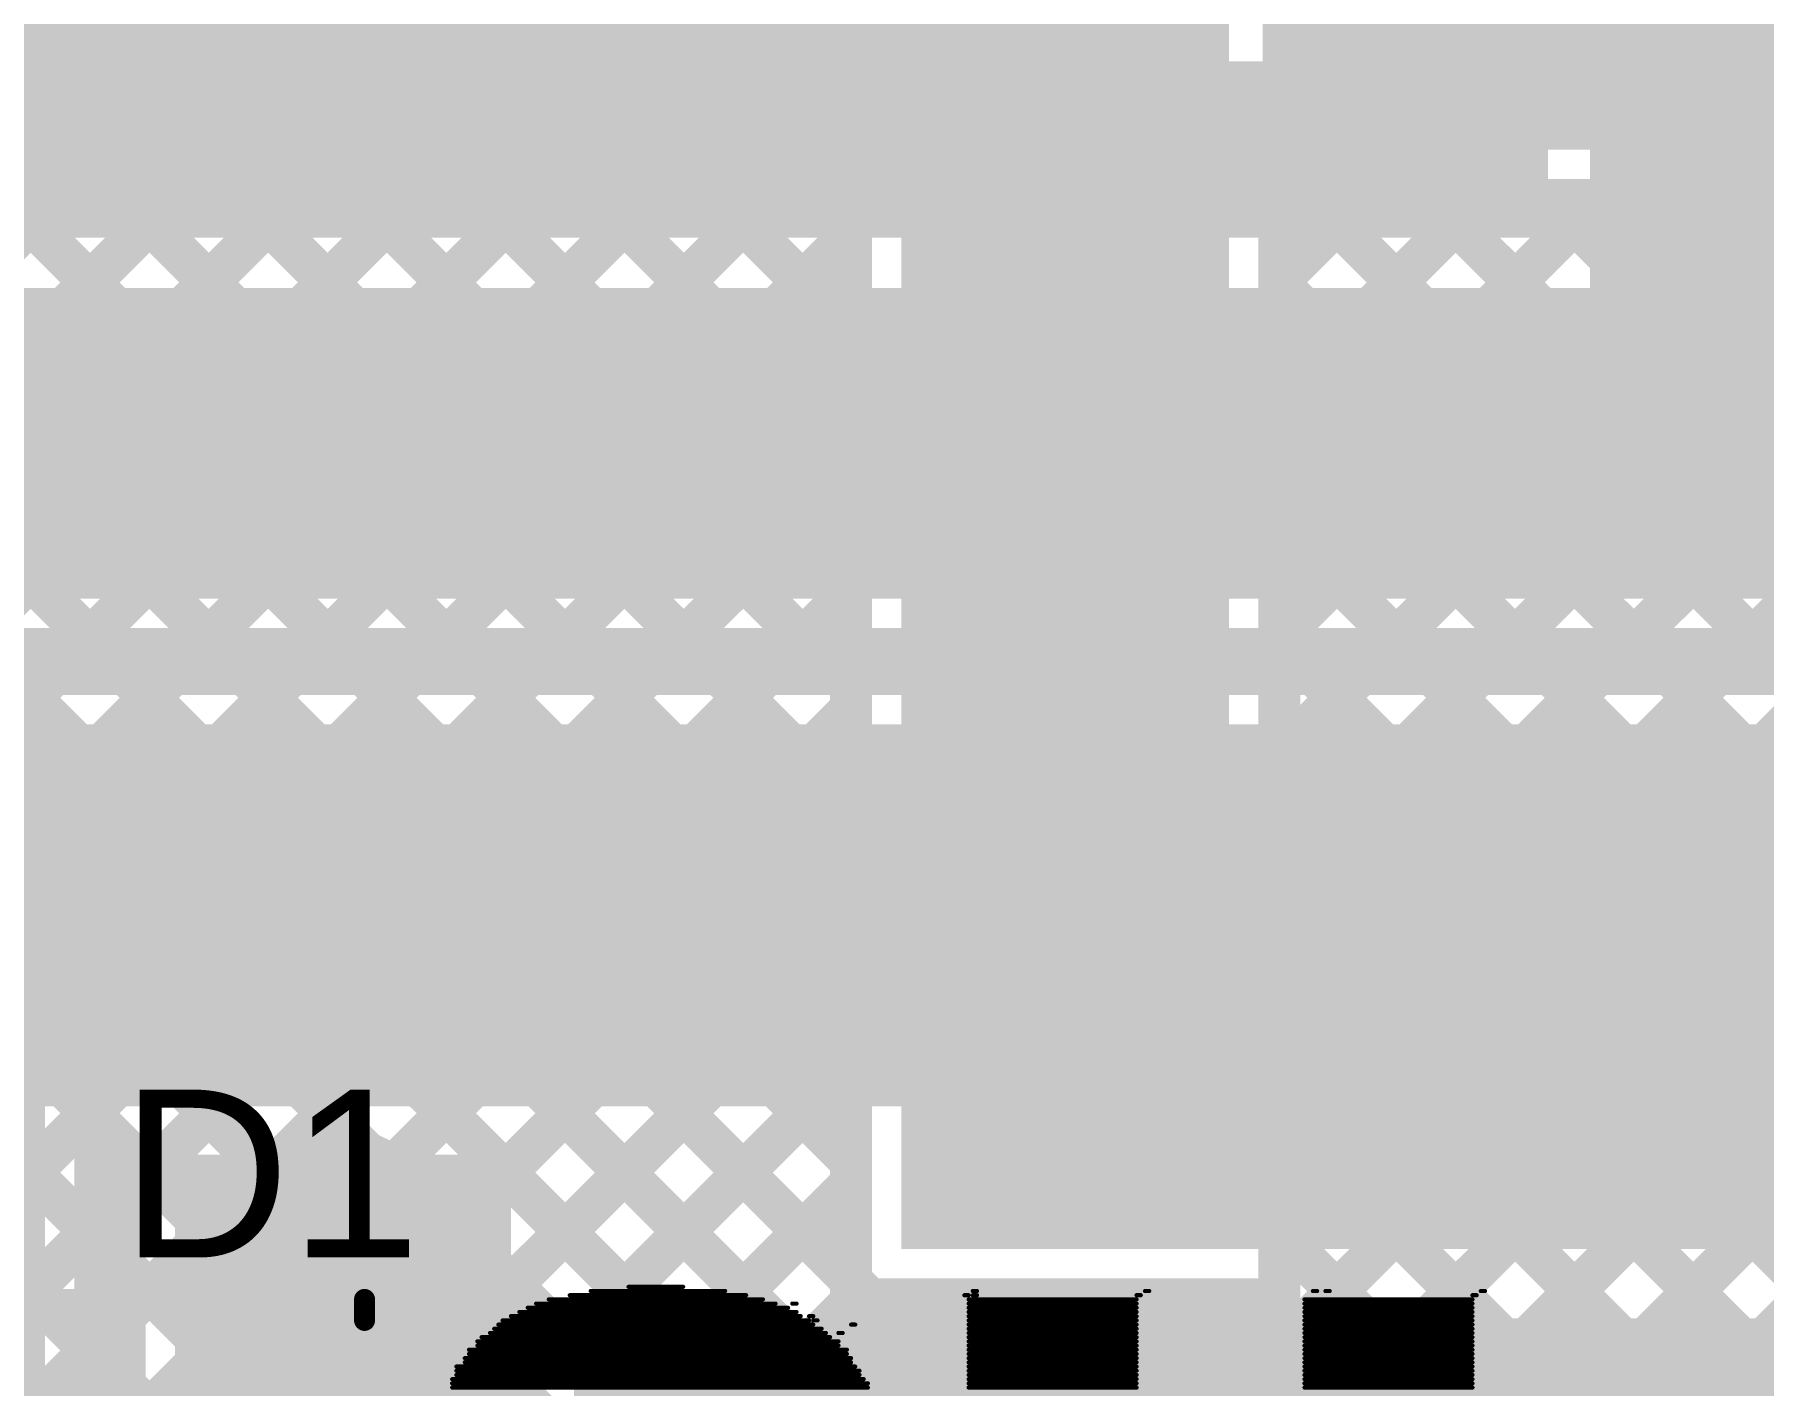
# Model space of a CAD drawing. Header units: millimetres. Extents: x -0.33 to 3.26, y -0.12 to 2.83.
# Drawn here: x 1.2345 to 1.6463, y 0.2515 to 0.5734 of the extents above; entities that cross this region are included whole.
import ezdxf

# ---------------------------------------------------------------- set-up
doc = ezdxf.new("R2010")
doc.units = ezdxf.units.MM
doc.header["$MEASUREMENT"] = 0
for name, color, linetype in [('BottomLayer', 5, 'Continuous'), ('BottomOverlay', 54, 'Continuous'), ('BottomSolder', 6, 'Continuous'), ('TopLayer', 1, 'Continuous'), ('TopOverlay', 2, 'Continuous'), ('TopPaste', 8, 'Continuous'), ('TopSolder', 216, 'Continuous'), ('ViaHoleLayer', 16, 'Continuous')]:
    doc.layers.add(name, color=color, linetype=linetype)
doc.styles.add('Arial', font='', dxfattribs={"height": 0.2})
doc.styles.get('Arial').set_extended_font_data('Arial')

# ---------------------------------------------------------------- blocks, each defined once
blk = doc.blocks.new('16SVPF180M_47')
at = {"layer": 'TopLayer'}
for points in [[(-0.17913, 0.0315), (-0.04134, 0.0315), (-0.04134, -0.0315), (-0.17913, -0.0315)], [(0.04134, 0.0315), (0.17913, 0.0315), (0.17913, -0.0315), (0.04134, -0.0315)]]:
    blk.add_hatch(color=1, dxfattribs=at).paths.add_polyline_path(points)
at = {"layer": 'TopPaste'}
for points in [[(-0.17913, 0.0315), (-0.04134, 0.0315), (-0.04134, -0.0315), (-0.17913, -0.0315)], [(0.04134, 0.0315), (0.17913, 0.0315), (0.17913, -0.0315), (0.04134, -0.0315)]]:
    blk.add_hatch(color=8, dxfattribs=at).paths.add_polyline_path(points)
at = {"layer": 'TopSolder'}
for points in [[(-0.18313, 0.0355), (-0.03734, 0.0355), (-0.03734, -0.0355), (-0.18313, -0.0355)], [(0.03734, 0.0355), (0.18313, 0.0355), (0.18313, -0.0355), (0.03734, -0.0355)]]:
    blk.add_hatch(color=216, dxfattribs=at).paths.add_polyline_path(points)
at = {"layer": 'TopOverlay', "const_width": 0.01}
for points in [[(-0.131, 0.082), (-0.073, 0.14)], [(0.135, 0.14), (-0.073, 0.14)], [(0.135, 0.043), (0.135, 0.14)], [(-0.131, 0.041), (-0.131, 0.082)], [(-0.162, 0.0399), (-0.162, 0.0729)], [(-0.14588, 0.0555), (-0.176, 0.0555)], [(-0.131, -0.082), (-0.131, -0.043)], [(0.135, -0.129), (0.135, -0.043)], [(-0.084, -0.129), (-0.131, -0.082)], [(0.135, -0.129), (-0.084, -0.129)]]:
    blk.add_lwpolyline(points, dxfattribs=at)
at = {"layer": 'TopOverlay', "const_width": 0.005}
for points in [[(-0.0755, 0.14, 1), (-0.0705, 0.14, 1)], [(-0.0755, 0.14, 1), (-0.0705, 0.14, 1)], [(0.1325, 0.14, 1), (0.1375, 0.14, 1)], [(0.1325, 0.14, 1), (0.1375, 0.14, 1)], [(-0.1335, 0.082, 1), (-0.1285, 0.082, 1)], [(-0.1335, 0.082, 1), (-0.1285, 0.082, 1)], [(-0.1645, 0.0729, 1), (-0.1595, 0.0729, 1)], [(-0.1785, 0.0555, 1), (-0.1735, 0.0555, 1)], [(-0.14838, 0.0555, 1), (-0.14338, 0.0555, 1)], [(-0.1335, 0.041, 1), (-0.1285, 0.041, 1)], [(0.1325, 0.043, 1), (0.1375, 0.043, 1)], [(-0.1645, 0.0399, 1), (-0.1595, 0.0399, 1)], [(-0.1335, -0.043, 1), (-0.1285, -0.043, 1)], [(0.1325, -0.043, 1), (0.1375, -0.043, 1)], [(-0.1335, -0.082, 1), (-0.1285, -0.082, 1)], [(-0.1335, -0.082, 1), (-0.1285, -0.082, 1)], [(-0.0865, -0.129, 1), (-0.0815, -0.129, 1)], [(-0.0865, -0.129, 1), (-0.0815, -0.129, 1)], [(0.1325, -0.129, 1), (0.1375, -0.129, 1)], [(0.1325, -0.129, 1), (0.1375, -0.129, 1)]]:
    blk.add_lwpolyline(points, format="xyb", close=True, dxfattribs=at)
blk = doc.blocks.new('SOD123W_93')
at = {"layer": 'TopLayer'}
for points in [[(-0.08268, 0.02756), (-0.02756, 0.02756), (-0.02756, -0.02756), (-0.08268, -0.02756)], [(0.02756, 0.02756), (0.08268, 0.02756), (0.08268, -0.02756), (0.02756, -0.02756)]]:
    blk.add_hatch(color=1, dxfattribs=at).paths.add_polyline_path(points)
at = {"layer": 'TopOverlay'}
for points in [[(0.057, 0.03), (0.087, 0.03), (0.087, 0.042), (0.057, 0.042)], [(0.131, 0.042), (0.086, 0.042), (0.086, -0.042), (0.131, -0.042)], [(0.057, -0.042), (0.087, -0.042), (0.087, -0.03), (0.057, -0.03)]]:
    blk.add_hatch(color=2, dxfattribs=at).paths.add_polyline_path(points)
at = {"layer": 'TopPaste'}
for points in [[(-0.08268, 0.02756), (-0.02756, 0.02756), (-0.02756, -0.02756), (-0.08268, -0.02756)], [(0.02756, 0.02756), (0.08268, 0.02756), (0.08268, -0.02756), (0.02756, -0.02756)]]:
    blk.add_hatch(color=8, dxfattribs=at).paths.add_polyline_path(points)
at = {"layer": 'TopSolder'}
for points in [[(-0.08668, 0.03156), (-0.02356, 0.03156), (-0.02356, -0.03156), (-0.08668, -0.03156)], [(0.02356, 0.03156), (0.08668, 0.03156), (0.08668, -0.03156), (0.02356, -0.03156)]]:
    blk.add_hatch(color=216, dxfattribs=at).paths.add_polyline_path(points)
at = {"layer": 'TopOverlay', "const_width": 0.005}
for points in [[(-0.056, 0.04), (-0.056, 0.035)], [(0.057, 0.04), (-0.056, 0.04)], [(-0.056, -0.035), (-0.056, -0.04)], [(0.057, -0.04), (-0.056, -0.04)]]:
    blk.add_lwpolyline(points, dxfattribs=at)
at = {"layer": 'TopOverlay', "const_width": 0.0025}
for points in [[(-0.05725, 0.04, 1), (-0.05475, 0.04, 1)], [(-0.05725, 0.04, 1), (-0.05475, 0.04, 1)], [(0.05575, 0.04, 1), (0.05825, 0.04, 1)], [(-0.05725, 0.035, 1), (-0.05475, 0.035, 1)], [(-0.05725, -0.035, 1), (-0.05475, -0.035, 1)], [(-0.05725, -0.04, 1), (-0.05475, -0.04, 1)], [(-0.05725, -0.04, 1), (-0.05475, -0.04, 1)], [(0.05575, -0.04, 1), (0.05825, -0.04, 1)]]:
    blk.add_lwpolyline(points, format="xyb", close=True, dxfattribs=at)

msp = doc.modelspace()

# ---------------------------------------------------------------- hatches: boundary and pattern name
at = {"layer": 'BottomLayer'}
for points in [[(1.606, 0.546), (1.606, 0.777), (1.527, 0.777), (1.527, 0.546)], [(1.101, 0.566), (1.519, 0.566), (1.519, 0.644), (1.101, 0.644)], [(1.519, 0.284), (1.519, 0.644), (1.441, 0.644), (1.441, 0.284)], [(1.602, 0.546), (1.671, 0.546), (1.671, 0.62), (1.602, 0.62)]]:
    msp.add_hatch(color=5, dxfattribs=at).paths.add_polyline_path(points)
h = msp.add_hatch(color=5, dxfattribs=at)
edge = h.paths.add_edge_path()
edge.add_arc((1.631, 0.561), 0.01181, 0, 360)
h = msp.add_hatch(color=5, dxfattribs=at)
edge = h.paths.add_edge_path()
edge.add_arc((1.468, 0.304), 0.01181, 0, 360)
h = msp.add_hatch(color=5, dxfattribs=at)
edge = h.paths.add_edge_path()
edge.add_arc((1.494, 0.304), 0.01181, 0, 360)
h = msp.add_hatch(color=5, dxfattribs=at)
edge = h.paths.add_edge_path()
edge.add_arc((1.305, 0.284), 0.00787, 0, 360)
at = {"layer": 'BottomSolder'}
h = msp.add_hatch(color=6, dxfattribs=at)
edge = h.paths.add_edge_path()
edge.add_arc((1.305, 0.284), 0.00794, 0, 360)
at = {"layer": 'TopLayer'}
for points in [[(1.527, 0.705), (1.527, 0.5255), (1.594, 0.5255), (1.594, 0.705)], [(1.605, 0.441), (1.649, 0.441), (1.649, 0.644), (1.605, 0.644)], [(0.882, 0.525), (1.595, 0.525), (1.595, 0.567), (0.882, 0.567)], [(1.649, 0.439), (1.649, 0.513), (0.876, 0.513), (0.876, 0.439)], [(1.01919, 0.186), (1.237, 0.186), (1.237, 0.409), (1.01919, 0.409)], [(1.202, 0.318), (1.6926, 0.318), (1.6926, 0.409), (1.202, 0.409)], [(1.441, 0.284), (2.16594, 0.284), (2.16594, 0.328), (1.441, 0.328)], [(1.268, 0.186), (1.348, 0.186), (1.348, 0.3065), (1.268, 0.3065)], [(1.363, 0.127), (2.0721, 0.127), (2.0721, 0.2675), (1.363, 0.2675)]]:
    msp.add_hatch(color=1, dxfattribs=at).paths.add_polyline_path(points)
h = msp.add_hatch(color=1, dxfattribs=at)
edge = h.paths.add_edge_path()
edge.add_arc((1.631, 0.561), 0.01181, 0, 360)
h = msp.add_hatch(color=1, dxfattribs=at)
edge = h.paths.add_edge_path()
edge.add_arc((1.468, 0.304), 0.01181, 0, 360)
h = msp.add_hatch(color=1, dxfattribs=at)
edge = h.paths.add_edge_path()
edge.add_arc((1.494, 0.304), 0.01181, 0, 360)
h = msp.add_hatch(color=1, dxfattribs=at)
edge = h.paths.add_edge_path()
edge.add_arc((1.305, 0.284), 0.00787, 0, 360)
at = {"layer": 'TopSolder'}
h = msp.add_hatch(color=216, dxfattribs=at)
edge = h.paths.add_edge_path()
edge.add_arc((1.305, 0.284), 0.00794, 0, 360)
at = {"layer": 'ViaHoleLayer'}
h = msp.add_hatch(color=16, dxfattribs=at)
edge = h.paths.add_edge_path()
edge.add_arc((1.631, 0.561), 0.00591, 0, 360)
h = msp.add_hatch(color=16, dxfattribs=at)
edge = h.paths.add_edge_path()
edge.add_arc((1.468, 0.304), 0.00591, 0, 360)
h = msp.add_hatch(color=16, dxfattribs=at)
edge = h.paths.add_edge_path()
edge.add_arc((1.494, 0.304), 0.00591, 0, 360)
h = msp.add_hatch(color=16, dxfattribs=at)
edge = h.paths.add_edge_path()
edge.add_arc((1.305, 0.284), 0.00394, 0, 360)

# ---------------------------------------------------------------- linework, layer by layer
at = {"layer": 'BottomLayer'}
for points, const_width in [([(1.531, 0.37334), (1.71754, 0.55989)], 0.01), ([(1.09436, 0.554), (1.429, 0.554)], 0.01), ([(1.09436, 0.33268), (1.31568, 0.554)], 0.01), ([(1.09436, 0.38925), (1.25911, 0.554)], 0.01), ([(1.09436, 0.27611), (1.37224, 0.554)], 0.01), ([(1.09436, 0.3044), (1.34396, 0.554)], 0.01), ([(1.09436, 0.41754), (1.23082, 0.554)], 0.01), ([(1.09436, 0.36097), (1.28739, 0.554)], 0.01), ([(1.09436, 0.21955), (1.42881, 0.554)], 0.01), ([(1.09436, 0.24783), (1.40053, 0.554)], 0.01), ([(1.09495, 0.554), (1.38877, 0.26018)], 0.01), ([(1.12323, 0.554), (1.41705, 0.26018)], 0.01), ([(1.15152, 0.554), (1.429, 0.27652)], 0.01), ([(1.1798, 0.554), (1.429, 0.3048)], 0.01), ([(1.20808, 0.554), (1.429, 0.33308)], 0.01), ([(1.23637, 0.554), (1.429, 0.36137)], 0.01), ([(1.26465, 0.554), (1.429, 0.38965)], 0.01), ([(1.29294, 0.554), (1.429, 0.41794)], 0.01), ([(1.32122, 0.554), (1.429, 0.44622)], 0.01), ([(1.34951, 0.554), (1.429, 0.47451)], 0.01), ([(1.37779, 0.554), (1.429, 0.50279)], 0.01), ([(1.40607, 0.554), (1.429, 0.53107)], 0.01), ([(1.429, 0.272), (1.429, 0.554)], 0.01), ([(1.531, 0.534), (1.59, 0.534)], 0.01), ([(1.531, 0.42991), (1.63509, 0.534)], 0.01), ([(1.531, 0.40163), (1.66337, 0.534)], 0.01), ([(1.531, 0.48648), (1.57852, 0.534)], 0.01), ([(1.531, 0.51477), (1.55023, 0.534)], 0.01), ([(1.531, 0.4582), (1.6068, 0.534)], 0.01), ([(1.531, 0.272), (1.531, 0.534)], 0.01), ([(1.531, 0.34506), (1.71754, 0.5316)], 0.01), ([(1.53921, 0.534), (1.71754, 0.35567)], 0.01), ([(1.5675, 0.534), (1.71754, 0.38395)], 0.01), ([(1.59, 0.534), (1.618, 0.534)], 0.01), ([(1.59, 0.534), (1.618, 0.534)], 0.01), ([(1.59578, 0.534), (1.71754, 0.41224)], 0.01), ([(1.618, 0.534), (1.683, 0.534)], 0.01), ([(1.62406, 0.534), (1.71754, 0.44052)], 0.01), ([(1.09436, 0.5263), (1.3138, 0.30687)], 0.01), ([(1.09436, 0.19126), (1.429, 0.5259)], 0.01), ([(1.531, 0.51393), (1.78475, 0.26018)], 0.01), ([(1.531, 0.31678), (1.71754, 0.50332)], 0.01), ([(1.09436, 0.49802), (1.28945, 0.30293)], 0.01), ([(1.09436, 0.16298), (1.429, 0.49762)], 0.01), ([(1.531, 0.48564), (1.75646, 0.26018)], 0.01), ([(1.531, 0.28849), (1.71754, 0.47503)], 0.01), ([(1.09436, 0.46973), (1.2805, 0.28359)], 0.01), ([(1.09436, 0.13469), (1.429, 0.46933)], 0.01), ([(1.531, 0.45736), (1.72818, 0.26018)], 0.01), ([(1.53097, 0.26018), (1.71754, 0.44675)], 0.01), ([(1.09436, 0.44145), (1.493, 0.04281)], 0.01), ([(1.29368, 0.30573), (1.429, 0.44105)], 0.01), ([(1.531, 0.42907), (1.69989, 0.26018)], 0.01), ([(1.55926, 0.26018), (1.71754, 0.41846)], 0.01), ([(1.09436, 0.41317), (1.493, 0.01453)], 0.01), ([(1.31978, 0.30354), (1.429, 0.41277)], 0.01), ([(1.531, 0.40079), (1.67161, 0.26018)], 0.01), ([(1.58754, 0.26018), (1.71754, 0.39018)], 0.01), ([(1.09436, 0.38488), (1.493, -0.01376)], 0.01), ([(1.33408, 0.28956), (1.429, 0.38448)], 0.01), ([(1.531, 0.37251), (1.64333, 0.26018)], 0.01), ([(1.61583, 0.26018), (1.71754, 0.3619)], 0.01), ([(1.34823, 0.27542), (1.429, 0.3562)], 0.01), ([(1.531, 0.34422), (1.61504, 0.26018)], 0.01), ([(1.64411, 0.26018), (1.71937, 0.33544)], 0.01), ([(1.36237, 0.26128), (1.429, 0.32791)], 0.01), ([(1.531, 0.31594), (1.58676, 0.26018)], 0.01), ([(1.32232, 0.30132), (1.36347, 0.26018)], 0.01), ([(1.38955, 0.26018), (1.429, 0.29963)], 0.01), ([(1.10083, 0.11288), (1.28327, 0.29532)], 0.01), ([(1.305, 0.284), (1.35332, 0.23568)], 0.025), ([(1.531, 0.28765), (1.55847, 0.26018)], 0.01), ([(1.429, 0.27652), (1.43352, 0.272)], 0.01), ([(1.41784, 0.26018), (1.42966, 0.272)], 0.01), ([(1.429, 0.272), (1.531, 0.272)], 0.01), ([(1.43352, 0.272), (1.44534, 0.26018)], 0.01), ([(1.44612, 0.26018), (1.45794, 0.272)], 0.01), ([(1.4618, 0.272), (1.47362, 0.26018)], 0.01), ([(1.47441, 0.26018), (1.48622, 0.272)], 0.01), ([(1.49008, 0.272), (1.5019, 0.26018)], 0.01), ([(1.50269, 0.26018), (1.51451, 0.272)], 0.01), ([(1.51837, 0.272), (1.53019, 0.26018)], 0.01), ([(1.11003, 0.09379), (1.28546, 0.26922)], 0.01), ([(1.28768, 0.26668), (1.33597, 0.21838)], 0.01), ([(1.36347, 0.26018), (3.01755, 0.26018)], 0.01), ([(1.13302, 0.0885), (1.29944, 0.25492)], 0.01)]:
    msp.add_lwpolyline(points, dxfattribs=dict(at, const_width=const_width))
for points, const_width in [([(1.22832, 0.554, 1), (1.23332, 0.554, 1)], 0.005), ([(1.23387, 0.554, 1), (1.23887, 0.554, 1)], 0.005), ([(1.25661, 0.554, 1), (1.26161, 0.554, 1)], 0.005), ([(1.26215, 0.554, 1), (1.26715, 0.554, 1)], 0.005), ([(1.28489, 0.554, 1), (1.28989, 0.554, 1)], 0.005), ([(1.29044, 0.554, 1), (1.29544, 0.554, 1)], 0.005), ([(1.31318, 0.554, 1), (1.31818, 0.554, 1)], 0.005), ([(1.31872, 0.554, 1), (1.32372, 0.554, 1)], 0.005), ([(1.34146, 0.554, 1), (1.34646, 0.554, 1)], 0.005), ([(1.34701, 0.554, 1), (1.35201, 0.554, 1)], 0.005), ([(1.36974, 0.554, 1), (1.37474, 0.554, 1)], 0.005), ([(1.37529, 0.554, 1), (1.38029, 0.554, 1)], 0.005), ([(1.39803, 0.554, 1), (1.40303, 0.554, 1)], 0.005), ([(1.40357, 0.554, 1), (1.40857, 0.554, 1)], 0.005), ([(1.42631, 0.554, 1), (1.43131, 0.554, 1)], 0.005), ([(1.4265, 0.554, 1), (1.4315, 0.554, 1)], 0.005), ([(1.4265, 0.554, 1), (1.4315, 0.554, 1)], 0.005), ([(1.4265, 0.53107, 1), (1.4315, 0.53107, 1)], 0.005), ([(1.5285, 0.534, 1), (1.5335, 0.534, 1)], 0.005), ([(1.5285, 0.534, 1), (1.5335, 0.534, 1)], 0.005), ([(1.53671, 0.534, 1), (1.54171, 0.534, 1)], 0.005), ([(1.54773, 0.534, 1), (1.55273, 0.534, 1)], 0.005), ([(1.565, 0.534, 1), (1.57, 0.534, 1)], 0.005), ([(1.57602, 0.534, 1), (1.58102, 0.534, 1)], 0.005), ([(1.5875, 0.534, 1), (1.5925, 0.534, 1)], 0.005), ([(1.5875, 0.534, 1), (1.5925, 0.534, 1)], 0.005), ([(1.5875, 0.534, 1), (1.5925, 0.534, 1)], 0.005), ([(1.59328, 0.534, 1), (1.59828, 0.534, 1)], 0.005), ([(1.6043, 0.534, 1), (1.6093, 0.534, 1)], 0.005), ([(1.6155, 0.534, 1), (1.6205, 0.534, 1)], 0.005), ([(1.6155, 0.534, 1), (1.6205, 0.534, 1)], 0.005), ([(1.6155, 0.534, 1), (1.6205, 0.534, 1)], 0.005), ([(1.62156, 0.534, 1), (1.62656, 0.534, 1)], 0.005), ([(1.63259, 0.534, 1), (1.63759, 0.534, 1)], 0.005), ([(1.4265, 0.5259, 1), (1.4315, 0.5259, 1)], 0.005), ([(1.5285, 0.51477, 1), (1.5335, 0.51477, 1)], 0.005), ([(1.5285, 0.51393, 1), (1.5335, 0.51393, 1)], 0.005), ([(1.4265, 0.50279, 1), (1.4315, 0.50279, 1)], 0.005), ([(1.4265, 0.49762, 1), (1.4315, 0.49762, 1)], 0.005), ([(1.5285, 0.48648, 1), (1.5335, 0.48648, 1)], 0.005), ([(1.5285, 0.48564, 1), (1.5335, 0.48564, 1)], 0.005), ([(1.4265, 0.47451, 1), (1.4315, 0.47451, 1)], 0.005), ([(1.4265, 0.46933, 1), (1.4315, 0.46933, 1)], 0.005), ([(1.5285, 0.4582, 1), (1.5335, 0.4582, 1)], 0.005), ([(1.5285, 0.45736, 1), (1.5335, 0.45736, 1)], 0.005), ([(1.4265, 0.44622, 1), (1.4315, 0.44622, 1)], 0.005), ([(1.4265, 0.44105, 1), (1.4315, 0.44105, 1)], 0.005), ([(1.5285, 0.42991, 1), (1.5335, 0.42991, 1)], 0.005), ([(1.5285, 0.42907, 1), (1.5335, 0.42907, 1)], 0.005), ([(1.4265, 0.41794, 1), (1.4315, 0.41794, 1)], 0.005), ([(1.4265, 0.41277, 1), (1.4315, 0.41277, 1)], 0.005), ([(1.5285, 0.40163, 1), (1.5335, 0.40163, 1)], 0.005), ([(1.5285, 0.40079, 1), (1.5335, 0.40079, 1)], 0.005), ([(1.4265, 0.38965, 1), (1.4315, 0.38965, 1)], 0.005), ([(1.4265, 0.38448, 1), (1.4315, 0.38448, 1)], 0.005), ([(1.5285, 0.37334, 1), (1.5335, 0.37334, 1)], 0.005), ([(1.5285, 0.37251, 1), (1.5335, 0.37251, 1)], 0.005), ([(1.4265, 0.36137, 1), (1.4315, 0.36137, 1)], 0.005), ([(1.4265, 0.3562, 1), (1.4315, 0.3562, 1)], 0.005), ([(1.5285, 0.34506, 1), (1.5335, 0.34506, 1)], 0.005), ([(1.5285, 0.34422, 1), (1.5335, 0.34422, 1)], 0.005), ([(1.4265, 0.33308, 1), (1.4315, 0.33308, 1)], 0.005), ([(1.4265, 0.32791, 1), (1.4315, 0.32791, 1)], 0.005), ([(1.5285, 0.31678, 1), (1.5335, 0.31678, 1)], 0.005), ([(1.5285, 0.31594, 1), (1.5335, 0.31594, 1)], 0.005), ([(1.29118, 0.30573, 1), (1.29618, 0.30573, 1)], 0.005), ([(1.3113, 0.30687, 1), (1.3163, 0.30687, 1)], 0.005), ([(1.4265, 0.3048, 1), (1.4315, 0.3048, 1)], 0.005), ([(1.28695, 0.30293, 1), (1.29195, 0.30293, 1)], 0.005), ([(1.31728, 0.30354, 1), (1.32228, 0.30354, 1)], 0.005), ([(1.31982, 0.30132, 1), (1.32482, 0.30132, 1)], 0.005), ([(1.31982, 0.30132, 1), (1.32482, 0.30132, 1)], 0.005), ([(1.4265, 0.29963, 1), (1.4315, 0.29963, 1)], 0.005), ([(1.28077, 0.29532, 1), (1.28577, 0.29532, 1)], 0.005), ([(1.29875, 0.284, 1), (1.31125, 0.284, 1)], 0.0125), ([(1.33158, 0.28956, 1), (1.33658, 0.28956, 1)], 0.005), ([(1.5285, 0.28849, 1), (1.5335, 0.28849, 1)], 0.005), ([(1.5285, 0.28765, 1), (1.5335, 0.28765, 1)], 0.005), ([(1.278, 0.28359, 1), (1.283, 0.28359, 1)], 0.005), ([(1.34573, 0.27542, 1), (1.35073, 0.27542, 1)], 0.005), ([(1.4265, 0.27652, 1), (1.4315, 0.27652, 1)], 0.005), ([(1.4265, 0.27652, 1), (1.4315, 0.27652, 1)], 0.005), ([(1.4265, 0.272, 1), (1.4315, 0.272, 1)], 0.005), ([(1.4265, 0.272, 1), (1.4315, 0.272, 1)], 0.005), ([(1.42716, 0.272, 1), (1.43216, 0.272, 1)], 0.005), ([(1.43102, 0.272, 1), (1.43602, 0.272, 1)], 0.005), ([(1.43102, 0.272, 1), (1.43602, 0.272, 1)], 0.005), ([(1.45544, 0.272, 1), (1.46044, 0.272, 1)], 0.005), ([(1.4593, 0.272, 1), (1.4643, 0.272, 1)], 0.005), ([(1.48372, 0.272, 1), (1.48872, 0.272, 1)], 0.005), ([(1.48758, 0.272, 1), (1.49258, 0.272, 1)], 0.005), ([(1.51201, 0.272, 1), (1.51701, 0.272, 1)], 0.005), ([(1.51587, 0.272, 1), (1.52087, 0.272, 1)], 0.005), ([(1.5285, 0.272, 1), (1.5335, 0.272, 1)], 0.005), ([(1.5285, 0.272, 1), (1.5335, 0.272, 1)], 0.005), ([(1.28296, 0.26922, 1), (1.28796, 0.26922, 1)], 0.005), ([(1.28518, 0.26668, 1), (1.29018, 0.26668, 1)], 0.005), ([(1.28518, 0.26668, 1), (1.29018, 0.26668, 1)], 0.005), ([(1.35987, 0.26128, 1), (1.36487, 0.26128, 1)], 0.005), ([(1.36097, 0.26018, 1), (1.36597, 0.26018, 1)], 0.005), ([(1.36097, 0.26018, 1), (1.36597, 0.26018, 1)], 0.005), ([(1.38627, 0.26018, 1), (1.39127, 0.26018, 1)], 0.005), ([(1.38705, 0.26018, 1), (1.39205, 0.26018, 1)], 0.005), ([(1.41455, 0.26018, 1), (1.41955, 0.26018, 1)], 0.005), ([(1.41534, 0.26018, 1), (1.42034, 0.26018, 1)], 0.005), ([(1.44284, 0.26018, 1), (1.44783, 0.26018, 1)], 0.005), ([(1.44362, 0.26018, 1), (1.44862, 0.26018, 1)], 0.005), ([(1.47112, 0.26018, 1), (1.47612, 0.26018, 1)], 0.005), ([(1.47191, 0.26018, 1), (1.47691, 0.26018, 1)], 0.005), ([(1.4994, 0.26018, 1), (1.5044, 0.26018, 1)], 0.005), ([(1.50019, 0.26018, 1), (1.50519, 0.26018, 1)], 0.005), ([(1.52769, 0.26018, 1), (1.53269, 0.26018, 1)], 0.005), ([(1.52847, 0.26018, 1), (1.53347, 0.26018, 1)], 0.005), ([(1.55597, 0.26018, 1), (1.56097, 0.26018, 1)], 0.005), ([(1.55676, 0.26018, 1), (1.56176, 0.26018, 1)], 0.005), ([(1.58426, 0.26018, 1), (1.58926, 0.26018, 1)], 0.005), ([(1.58504, 0.26018, 1), (1.59004, 0.26018, 1)], 0.005), ([(1.61254, 0.26018, 1), (1.61754, 0.26018, 1)], 0.005), ([(1.61333, 0.26018, 1), (1.61833, 0.26018, 1)], 0.005), ([(1.64083, 0.26018, 1), (1.64583, 0.26018, 1)], 0.005), ([(1.64161, 0.26018, 1), (1.64661, 0.26018, 1)], 0.005), ([(1.29694, 0.25492, 1), (1.30194, 0.25492, 1)], 0.005)]:
    msp.add_lwpolyline(points, format="xyb", close=True, dxfattribs=dict(at, const_width=const_width))
at = {"layer": 'BottomLayer', "const_width": 0.01}
msp.add_lwpolyline([(1.28768, 0.26668, -1), (1.32232, 0.30132)], format="xyb", dxfattribs=at)
at = {"layer": 'BottomOverlay', "const_width": 0.001}
for points in [[(1.357, 0.272), (1.408, 0.272)], [(1.362, 0.273), (1.404, 0.273)], [(1.367, 0.274), (1.399, 0.274)], [(1.376, 0.275), (1.389, 0.275)], [(1.456, 0.273), (1.457, 0.273)], [(1.457, 0.272), (1.497, 0.272)], [(1.458, 0.274), (1.459, 0.274)], [(1.458, 0.273), (1.459, 0.273)], [(1.497, 0.273), (1.498, 0.273)], [(1.499, 0.274), (1.5, 0.274)], [(1.537, 0.272), (1.577, 0.272)], [(1.539, 0.274), (1.54, 0.274)], [(1.542, 0.274), (1.543, 0.274)], [(1.577, 0.273), (1.578, 0.273)], [(1.579, 0.274), (1.58, 0.274)], [(1.348, 0.268), (1.417, 0.268)], [(1.35, 0.269), (1.416, 0.269)], [(1.352, 0.27), (1.414, 0.27)], [(1.354, 0.271), (1.411, 0.271)], [(1.415, 0.271), (1.416, 0.271)], [(1.419, 0.268), (1.42, 0.268)], [(1.457, 0.271), (1.497, 0.271)], [(1.457, 0.27), (1.497, 0.27)], [(1.457, 0.269), (1.497, 0.269)], [(1.457, 0.268), (1.497, 0.268)], [(1.537, 0.271), (1.577, 0.271)], [(1.537, 0.27), (1.577, 0.27)], [(1.537, 0.269), (1.577, 0.269)], [(1.537, 0.268), (1.577, 0.268)], [(1.343, 0.264), (1.423, 0.264)], [(1.344, 0.265), (1.422, 0.265)], [(1.345, 0.266), (1.42, 0.266)], [(1.346, 0.267), (1.419, 0.267)], [(1.42, 0.267), (1.421, 0.267)], [(1.426, 0.264), (1.427, 0.264)], [(1.429, 0.266), (1.43, 0.266)], [(1.457, 0.267), (1.497, 0.267)], [(1.457, 0.266), (1.497, 0.266)], [(1.457, 0.265), (1.497, 0.265)], [(1.457, 0.264), (1.497, 0.264)], [(1.537, 0.267), (1.577, 0.267)], [(1.537, 0.266), (1.577, 0.266)], [(1.537, 0.265), (1.577, 0.265)], [(1.537, 0.264), (1.577, 0.264)], [(1.338, 0.26), (1.428, 0.26)], [(1.338, 0.259), (1.428, 0.259)], [(1.34, 0.262), (1.426, 0.262)], [(1.34, 0.261), (1.426, 0.261)], [(1.341, 0.263), (1.424, 0.263)], [(1.457, 0.263), (1.497, 0.263)], [(1.457, 0.262), (1.497, 0.262)], [(1.457, 0.261), (1.497, 0.261)], [(1.457, 0.26), (1.497, 0.26)], [(1.457, 0.259), (1.497, 0.259)], [(1.537, 0.263), (1.577, 0.263)], [(1.537, 0.262), (1.577, 0.262)], [(1.537, 0.261), (1.577, 0.261)], [(1.537, 0.26), (1.577, 0.26)], [(1.537, 0.259), (1.577, 0.259)], [(1.335, 0.256), (1.43, 0.256)], [(1.335, 0.255), (1.431, 0.255)], [(1.337, 0.258), (1.429, 0.258)], [(1.337, 0.257), (1.429, 0.257)], [(1.457, 0.258), (1.497, 0.258)], [(1.457, 0.257), (1.497, 0.257)], [(1.457, 0.256), (1.497, 0.256)], [(1.457, 0.255), (1.497, 0.255)], [(1.537, 0.258), (1.577, 0.258)], [(1.537, 0.257), (1.577, 0.257)], [(1.537, 0.256), (1.577, 0.256)], [(1.537, 0.255), (1.577, 0.255)], [(1.334, 0.253), (1.432, 0.253)], [(1.334, 0.252), (1.433, 0.252)], [(1.334, 0.251), (1.433, 0.251)], [(1.335, 0.254), (1.431, 0.254)], [(1.457, 0.254), (1.497, 0.254)], [(1.457, 0.253), (1.497, 0.253)], [(1.457, 0.252), (1.497, 0.252)], [(1.457, 0.251), (1.497, 0.251)], [(1.537, 0.254), (1.577, 0.254)], [(1.537, 0.253), (1.577, 0.253)], [(1.537, 0.252), (1.577, 0.252)], [(1.537, 0.251), (1.577, 0.251)]]:
    msp.add_lwpolyline(points, dxfattribs=at)
at = {"layer": 'BottomOverlay', "const_width": 0.0005}
for points in [[(1.35675, 0.272, 1), (1.35725, 0.272, 1)], [(1.36175, 0.273, 1), (1.36225, 0.273, 1)], [(1.36675, 0.274, 1), (1.36725, 0.274, 1)], [(1.37575, 0.275, 1), (1.37625, 0.275, 1)], [(1.38875, 0.275, 1), (1.38925, 0.275, 1)], [(1.39875, 0.274, 1), (1.39925, 0.274, 1)], [(1.40375, 0.273, 1), (1.40425, 0.273, 1)], [(1.40775, 0.272, 1), (1.40825, 0.272, 1)], [(1.45575, 0.273, 1), (1.45625, 0.273, 1)], [(1.45675, 0.273, 1), (1.45725, 0.273, 1)], [(1.45675, 0.272, 1), (1.45725, 0.272, 1)], [(1.45775, 0.274, 1), (1.45825, 0.274, 1)], [(1.45775, 0.273, 1), (1.45825, 0.273, 1)], [(1.45875, 0.274, 1), (1.45925, 0.274, 1)], [(1.45875, 0.273, 1), (1.45925, 0.273, 1)], [(1.49675, 0.273, 1), (1.49725, 0.273, 1)], [(1.49675, 0.272, 1), (1.49725, 0.272, 1)], [(1.49775, 0.273, 1), (1.49825, 0.273, 1)], [(1.49875, 0.274, 1), (1.49925, 0.274, 1)], [(1.49975, 0.274, 1), (1.50025, 0.274, 1)], [(1.53675, 0.272, 1), (1.53725, 0.272, 1)], [(1.53875, 0.274, 1), (1.53925, 0.274, 1)], [(1.53975, 0.274, 1), (1.54025, 0.274, 1)], [(1.54175, 0.274, 1), (1.54225, 0.274, 1)], [(1.54275, 0.274, 1), (1.54325, 0.274, 1)], [(1.57675, 0.273, 1), (1.57725, 0.273, 1)], [(1.57675, 0.272, 1), (1.57725, 0.272, 1)], [(1.57775, 0.273, 1), (1.57825, 0.273, 1)], [(1.57875, 0.274, 1), (1.57925, 0.274, 1)], [(1.57975, 0.274, 1), (1.58025, 0.274, 1)], [(1.34775, 0.268, 1), (1.34825, 0.268, 1)], [(1.34975, 0.269, 1), (1.35025, 0.269, 1)], [(1.35175, 0.27, 1), (1.35225, 0.27, 1)], [(1.35375, 0.271, 1), (1.35425, 0.271, 1)], [(1.41075, 0.271, 1), (1.41125, 0.271, 1)], [(1.41375, 0.27, 1), (1.41425, 0.27, 1)], [(1.41475, 0.271, 1), (1.41525, 0.271, 1)], [(1.41575, 0.271, 1), (1.41625, 0.271, 1)], [(1.41575, 0.269, 1), (1.41625, 0.269, 1)], [(1.41675, 0.268, 1), (1.41725, 0.268, 1)], [(1.41875, 0.268, 1), (1.41925, 0.268, 1)], [(1.41975, 0.268, 1), (1.42025, 0.268, 1)], [(1.45675, 0.271, 1), (1.45725, 0.271, 1)], [(1.45675, 0.27, 1), (1.45725, 0.27, 1)], [(1.45675, 0.269, 1), (1.45725, 0.269, 1)], [(1.45675, 0.268, 1), (1.45725, 0.268, 1)], [(1.49675, 0.271, 1), (1.49725, 0.271, 1)], [(1.49675, 0.27, 1), (1.49725, 0.27, 1)], [(1.49675, 0.269, 1), (1.49725, 0.269, 1)], [(1.49675, 0.268, 1), (1.49725, 0.268, 1)], [(1.53675, 0.271, 1), (1.53725, 0.271, 1)], [(1.53675, 0.27, 1), (1.53725, 0.27, 1)], [(1.53675, 0.269, 1), (1.53725, 0.269, 1)], [(1.53675, 0.268, 1), (1.53725, 0.268, 1)], [(1.57675, 0.271, 1), (1.57725, 0.271, 1)], [(1.57675, 0.27, 1), (1.57725, 0.27, 1)], [(1.57675, 0.269, 1), (1.57725, 0.269, 1)], [(1.57675, 0.268, 1), (1.57725, 0.268, 1)], [(1.34275, 0.264, 1), (1.34325, 0.264, 1)], [(1.34375, 0.265, 1), (1.34425, 0.265, 1)], [(1.34475, 0.266, 1), (1.34525, 0.266, 1)], [(1.34575, 0.267, 1), (1.34625, 0.267, 1)], [(1.41875, 0.267, 1), (1.41925, 0.267, 1)], [(1.41975, 0.267, 1), (1.42025, 0.267, 1)], [(1.41975, 0.266, 1), (1.42025, 0.266, 1)], [(1.42075, 0.267, 1), (1.42125, 0.267, 1)], [(1.42175, 0.265, 1), (1.42225, 0.265, 1)], [(1.42275, 0.264, 1), (1.42325, 0.264, 1)], [(1.42575, 0.264, 1), (1.42625, 0.264, 1)], [(1.42675, 0.264, 1), (1.42725, 0.264, 1)], [(1.42875, 0.266, 1), (1.42925, 0.266, 1)], [(1.42975, 0.266, 1), (1.43025, 0.266, 1)], [(1.45675, 0.267, 1), (1.45725, 0.267, 1)], [(1.45675, 0.266, 1), (1.45725, 0.266, 1)], [(1.45675, 0.265, 1), (1.45725, 0.265, 1)], [(1.45675, 0.264, 1), (1.45725, 0.264, 1)], [(1.49675, 0.267, 1), (1.49725, 0.267, 1)], [(1.49675, 0.266, 1), (1.49725, 0.266, 1)], [(1.49675, 0.265, 1), (1.49725, 0.265, 1)], [(1.49675, 0.264, 1), (1.49725, 0.264, 1)], [(1.53675, 0.267, 1), (1.53725, 0.267, 1)], [(1.53675, 0.266, 1), (1.53725, 0.266, 1)], [(1.53675, 0.265, 1), (1.53725, 0.265, 1)], [(1.53675, 0.264, 1), (1.53725, 0.264, 1)], [(1.57675, 0.267, 1), (1.57725, 0.267, 1)], [(1.57675, 0.266, 1), (1.57725, 0.266, 1)], [(1.57675, 0.265, 1), (1.57725, 0.265, 1)], [(1.57675, 0.264, 1), (1.57725, 0.264, 1)], [(1.33775, 0.26, 1), (1.33825, 0.26, 1)], [(1.33775, 0.259, 1), (1.33825, 0.259, 1)], [(1.33975, 0.262, 1), (1.34025, 0.262, 1)], [(1.33975, 0.261, 1), (1.34025, 0.261, 1)], [(1.34075, 0.263, 1), (1.34125, 0.263, 1)], [(1.42375, 0.263, 1), (1.42425, 0.263, 1)], [(1.42575, 0.262, 1), (1.42625, 0.262, 1)], [(1.42575, 0.261, 1), (1.42625, 0.261, 1)], [(1.42775, 0.26, 1), (1.42825, 0.26, 1)], [(1.42775, 0.259, 1), (1.42825, 0.259, 1)], [(1.45675, 0.263, 1), (1.45725, 0.263, 1)], [(1.45675, 0.262, 1), (1.45725, 0.262, 1)], [(1.45675, 0.261, 1), (1.45725, 0.261, 1)], [(1.45675, 0.26, 1), (1.45725, 0.26, 1)], [(1.45675, 0.259, 1), (1.45725, 0.259, 1)], [(1.49675, 0.263, 1), (1.49725, 0.263, 1)], [(1.49675, 0.262, 1), (1.49725, 0.262, 1)], [(1.49675, 0.261, 1), (1.49725, 0.261, 1)], [(1.49675, 0.26, 1), (1.49725, 0.26, 1)], [(1.49675, 0.259, 1), (1.49725, 0.259, 1)], [(1.53675, 0.263, 1), (1.53725, 0.263, 1)], [(1.53675, 0.262, 1), (1.53725, 0.262, 1)], [(1.53675, 0.261, 1), (1.53725, 0.261, 1)], [(1.53675, 0.26, 1), (1.53725, 0.26, 1)], [(1.53675, 0.259, 1), (1.53725, 0.259, 1)], [(1.57675, 0.263, 1), (1.57725, 0.263, 1)], [(1.57675, 0.262, 1), (1.57725, 0.262, 1)], [(1.57675, 0.261, 1), (1.57725, 0.261, 1)], [(1.57675, 0.26, 1), (1.57725, 0.26, 1)], [(1.57675, 0.259, 1), (1.57725, 0.259, 1)], [(1.33475, 0.256, 1), (1.33525, 0.256, 1)], [(1.33475, 0.255, 1), (1.33525, 0.255, 1)], [(1.33675, 0.258, 1), (1.33725, 0.258, 1)], [(1.33675, 0.257, 1), (1.33725, 0.257, 1)], [(1.42875, 0.258, 1), (1.42925, 0.258, 1)], [(1.42875, 0.257, 1), (1.42925, 0.257, 1)], [(1.42975, 0.256, 1), (1.43025, 0.256, 1)], [(1.43075, 0.255, 1), (1.43125, 0.255, 1)], [(1.45675, 0.258, 1), (1.45725, 0.258, 1)], [(1.45675, 0.257, 1), (1.45725, 0.257, 1)], [(1.45675, 0.256, 1), (1.45725, 0.256, 1)], [(1.45675, 0.255, 1), (1.45725, 0.255, 1)], [(1.49675, 0.258, 1), (1.49725, 0.258, 1)], [(1.49675, 0.257, 1), (1.49725, 0.257, 1)], [(1.49675, 0.256, 1), (1.49725, 0.256, 1)], [(1.49675, 0.255, 1), (1.49725, 0.255, 1)], [(1.53675, 0.258, 1), (1.53725, 0.258, 1)], [(1.53675, 0.257, 1), (1.53725, 0.257, 1)], [(1.53675, 0.256, 1), (1.53725, 0.256, 1)], [(1.53675, 0.255, 1), (1.53725, 0.255, 1)], [(1.57675, 0.258, 1), (1.57725, 0.258, 1)], [(1.57675, 0.257, 1), (1.57725, 0.257, 1)], [(1.57675, 0.256, 1), (1.57725, 0.256, 1)], [(1.57675, 0.255, 1), (1.57725, 0.255, 1)], [(1.33375, 0.253, 1), (1.33425, 0.253, 1)], [(1.33375, 0.252, 1), (1.33425, 0.252, 1)], [(1.33375, 0.251, 1), (1.33425, 0.251, 1)], [(1.33475, 0.254, 1), (1.33525, 0.254, 1)], [(1.43075, 0.254, 1), (1.43125, 0.254, 1)], [(1.43175, 0.253, 1), (1.43225, 0.253, 1)], [(1.43275, 0.252, 1), (1.43325, 0.252, 1)], [(1.43275, 0.251, 1), (1.43325, 0.251, 1)], [(1.45675, 0.254, 1), (1.45725, 0.254, 1)], [(1.45675, 0.253, 1), (1.45725, 0.253, 1)], [(1.45675, 0.252, 1), (1.45725, 0.252, 1)], [(1.45675, 0.251, 1), (1.45725, 0.251, 1)], [(1.49675, 0.254, 1), (1.49725, 0.254, 1)], [(1.49675, 0.253, 1), (1.49725, 0.253, 1)], [(1.49675, 0.252, 1), (1.49725, 0.252, 1)], [(1.49675, 0.251, 1), (1.49725, 0.251, 1)], [(1.53675, 0.254, 1), (1.53725, 0.254, 1)], [(1.53675, 0.253, 1), (1.53725, 0.253, 1)], [(1.53675, 0.252, 1), (1.53725, 0.252, 1)], [(1.53675, 0.251, 1), (1.53725, 0.251, 1)], [(1.57675, 0.254, 1), (1.57725, 0.254, 1)], [(1.57675, 0.253, 1), (1.57725, 0.253, 1)], [(1.57675, 0.252, 1), (1.57725, 0.252, 1)], [(1.57675, 0.251, 1), (1.57725, 0.251, 1)]]:
    msp.add_lwpolyline(points, format="xyb", close=True, dxfattribs=at)
at = {"layer": 'TopLayer', "const_width": 0.01}
for points in [[(0.86965, 0.427), (1.65142, 0.427)], [(1.23359, 0.421), (1.23959, 0.427)], [(1.24174, 0.427), (1.24774, 0.421)], [(1.25904, 0.421), (1.26504, 0.427)], [(1.2672, 0.427), (1.2732, 0.421)], [(1.2845, 0.421), (1.2905, 0.427)], [(1.29265, 0.427), (1.29865, 0.421)], [(1.30995, 0.421), (1.31595, 0.427)], [(1.31811, 0.427), (1.32411, 0.421)], [(1.33541, 0.421), (1.34141, 0.427)], [(1.34356, 0.427), (1.34956, 0.421)], [(1.36086, 0.421), (1.36686, 0.427)], [(1.36902, 0.427), (1.37502, 0.421)], [(1.38632, 0.421), (1.39232, 0.427)], [(1.39448, 0.427), (1.40048, 0.421)], [(1.41178, 0.421), (1.41778, 0.427)], [(1.41993, 0.427), (1.42593, 0.421)], [(1.43723, 0.421), (1.44323, 0.427)], [(1.44539, 0.427), (1.45139, 0.421)], [(1.46269, 0.421), (1.46869, 0.427)], [(1.47084, 0.427), (1.47684, 0.421)], [(1.48814, 0.421), (1.49414, 0.427)], [(1.4963, 0.427), (1.5023, 0.421)], [(1.5136, 0.421), (1.5196, 0.427)], [(1.52175, 0.427), (1.52775, 0.421)], [(1.53906, 0.421), (1.54506, 0.427)], [(1.54721, 0.427), (1.55321, 0.421)], [(1.56451, 0.421), (1.57051, 0.427)], [(1.57267, 0.427), (1.57867, 0.421)], [(1.58997, 0.421), (1.59597, 0.427)], [(1.59812, 0.427), (1.60412, 0.421)], [(1.61542, 0.421), (1.62142, 0.427)], [(1.62358, 0.427), (1.62958, 0.421)], [(1.64088, 0.421), (1.64688, 0.427)], [(1.64903, 0.427), (1.65142, 0.42462)], [(1.19, 0.421), (1.249, 0.421)], [(1.19, 0.421), (1.249, 0.421)], [(1.249, 0.421), (1.65142, 0.421)], [(1.249, 0.174), (1.249, 0.306)], [(1.249, 0.306), (1.256, 0.306)], [(1.256, 0.174), (1.256, 0.306)], [(1.249, 0.29246), (1.256, 0.28546)], [(1.249, 0.28368), (1.256, 0.29068)], [(1.249, 0.26701), (1.256, 0.26001)], [(1.249, 0.25822), (1.256, 0.26522)]]:
    msp.add_lwpolyline(points, dxfattribs=at)
at = {"layer": 'TopLayer', "const_width": 0.005}
for points in [[(1.23709, 0.427, 1), (1.24209, 0.427, 1)], [(1.23924, 0.427, 1), (1.24424, 0.427, 1)], [(1.26254, 0.427, 1), (1.26754, 0.427, 1)], [(1.2647, 0.427, 1), (1.2697, 0.427, 1)], [(1.288, 0.427, 1), (1.293, 0.427, 1)], [(1.29015, 0.427, 1), (1.29515, 0.427, 1)], [(1.31345, 0.427, 1), (1.31845, 0.427, 1)], [(1.31561, 0.427, 1), (1.32061, 0.427, 1)], [(1.33891, 0.427, 1), (1.34391, 0.427, 1)], [(1.34106, 0.427, 1), (1.34606, 0.427, 1)], [(1.36436, 0.427, 1), (1.36936, 0.427, 1)], [(1.36652, 0.427, 1), (1.37152, 0.427, 1)], [(1.38982, 0.427, 1), (1.39482, 0.427, 1)], [(1.39198, 0.427, 1), (1.39698, 0.427, 1)], [(1.41528, 0.427, 1), (1.42028, 0.427, 1)], [(1.41743, 0.427, 1), (1.42243, 0.427, 1)], [(1.44073, 0.427, 1), (1.44573, 0.427, 1)], [(1.44289, 0.427, 1), (1.44789, 0.427, 1)], [(1.46619, 0.427, 1), (1.47119, 0.427, 1)], [(1.46834, 0.427, 1), (1.47334, 0.427, 1)], [(1.49164, 0.427, 1), (1.49664, 0.427, 1)], [(1.4938, 0.427, 1), (1.4988, 0.427, 1)], [(1.5171, 0.427, 1), (1.5221, 0.427, 1)], [(1.51925, 0.427, 1), (1.52425, 0.427, 1)], [(1.54256, 0.427, 1), (1.54756, 0.427, 1)], [(1.54471, 0.427, 1), (1.54971, 0.427, 1)], [(1.56801, 0.427, 1), (1.57301, 0.427, 1)], [(1.57017, 0.427, 1), (1.57517, 0.427, 1)], [(1.59347, 0.427, 1), (1.59847, 0.427, 1)], [(1.59562, 0.427, 1), (1.60062, 0.427, 1)], [(1.61892, 0.427, 1), (1.62392, 0.427, 1)], [(1.62108, 0.427, 1), (1.62608, 0.427, 1)], [(1.64438, 0.427, 1), (1.64938, 0.427, 1)], [(1.64653, 0.427, 1), (1.65153, 0.427, 1)], [(1.23109, 0.421, 1), (1.23609, 0.421, 1)], [(1.24524, 0.421, 1), (1.25024, 0.421, 1)], [(1.2465, 0.421, 1), (1.2515, 0.421, 1)], [(1.2465, 0.421, 1), (1.2515, 0.421, 1)], [(1.2465, 0.421, 1), (1.2515, 0.421, 1)], [(1.25654, 0.421, 1), (1.26154, 0.421, 1)], [(1.2707, 0.421, 1), (1.2757, 0.421, 1)], [(1.282, 0.421, 1), (1.287, 0.421, 1)], [(1.29615, 0.421, 1), (1.30115, 0.421, 1)], [(1.30745, 0.421, 1), (1.31245, 0.421, 1)], [(1.32161, 0.421, 1), (1.32661, 0.421, 1)], [(1.33291, 0.421, 1), (1.33791, 0.421, 1)], [(1.34706, 0.421, 1), (1.35206, 0.421, 1)], [(1.35836, 0.421, 1), (1.36336, 0.421, 1)], [(1.37252, 0.421, 1), (1.37752, 0.421, 1)], [(1.38382, 0.421, 1), (1.38882, 0.421, 1)], [(1.39798, 0.421, 1), (1.40298, 0.421, 1)], [(1.40928, 0.421, 1), (1.41428, 0.421, 1)], [(1.42343, 0.421, 1), (1.42843, 0.421, 1)], [(1.43473, 0.421, 1), (1.43973, 0.421, 1)], [(1.44889, 0.421, 1), (1.45389, 0.421, 1)], [(1.46019, 0.421, 1), (1.46519, 0.421, 1)], [(1.47434, 0.421, 1), (1.47934, 0.421, 1)], [(1.48564, 0.421, 1), (1.49064, 0.421, 1)], [(1.4998, 0.421, 1), (1.5048, 0.421, 1)], [(1.5111, 0.421, 1), (1.5161, 0.421, 1)], [(1.52525, 0.421, 1), (1.53025, 0.421, 1)], [(1.53656, 0.421, 1), (1.54156, 0.421, 1)], [(1.55071, 0.421, 1), (1.55571, 0.421, 1)], [(1.56201, 0.421, 1), (1.56701, 0.421, 1)], [(1.57617, 0.421, 1), (1.58117, 0.421, 1)], [(1.58747, 0.421, 1), (1.59247, 0.421, 1)], [(1.60162, 0.421, 1), (1.60662, 0.421, 1)], [(1.61292, 0.421, 1), (1.61792, 0.421, 1)], [(1.62708, 0.421, 1), (1.63208, 0.421, 1)], [(1.63838, 0.421, 1), (1.64338, 0.421, 1)], [(1.2465, 0.306, 1), (1.2515, 0.306, 1)], [(1.2465, 0.306, 1), (1.2515, 0.306, 1)], [(1.2535, 0.306, 1), (1.2585, 0.306, 1)], [(1.2535, 0.306, 1), (1.2585, 0.306, 1)], [(1.2465, 0.29246, 1), (1.2515, 0.29246, 1)], [(1.2535, 0.29068, 1), (1.2585, 0.29068, 1)], [(1.2465, 0.28368, 1), (1.2515, 0.28368, 1)], [(1.2535, 0.28546, 1), (1.2585, 0.28546, 1)], [(1.2465, 0.26701, 1), (1.2515, 0.26701, 1)], [(1.2535, 0.26522, 1), (1.2585, 0.26522, 1)], [(1.2535, 0.26001, 1), (1.2585, 0.26001, 1)], [(1.2465, 0.25822, 1), (1.2515, 0.25822, 1)]]:
    msp.add_lwpolyline(points, format="xyb", close=True, dxfattribs=at)

# ---------------------------------------------------------------- block references
for name, p, rotation in [('SOD123W_93', (1.25712, 0.232), 180), ('16SVPF180M_47', (1.5141, 0.0878), 270)]:
    msp.add_blockref(name, p, dxfattribs=dict(rotation=rotation))

# ---------------------------------------------------------------- texts
at = {"layer": 'TopOverlay', "style": 'Arial'}
msp.add_text('D1', height=0.04, dxfattribs=at).set_placement((1.255, 0.282))

doc.saveas('drawing.dxf')
